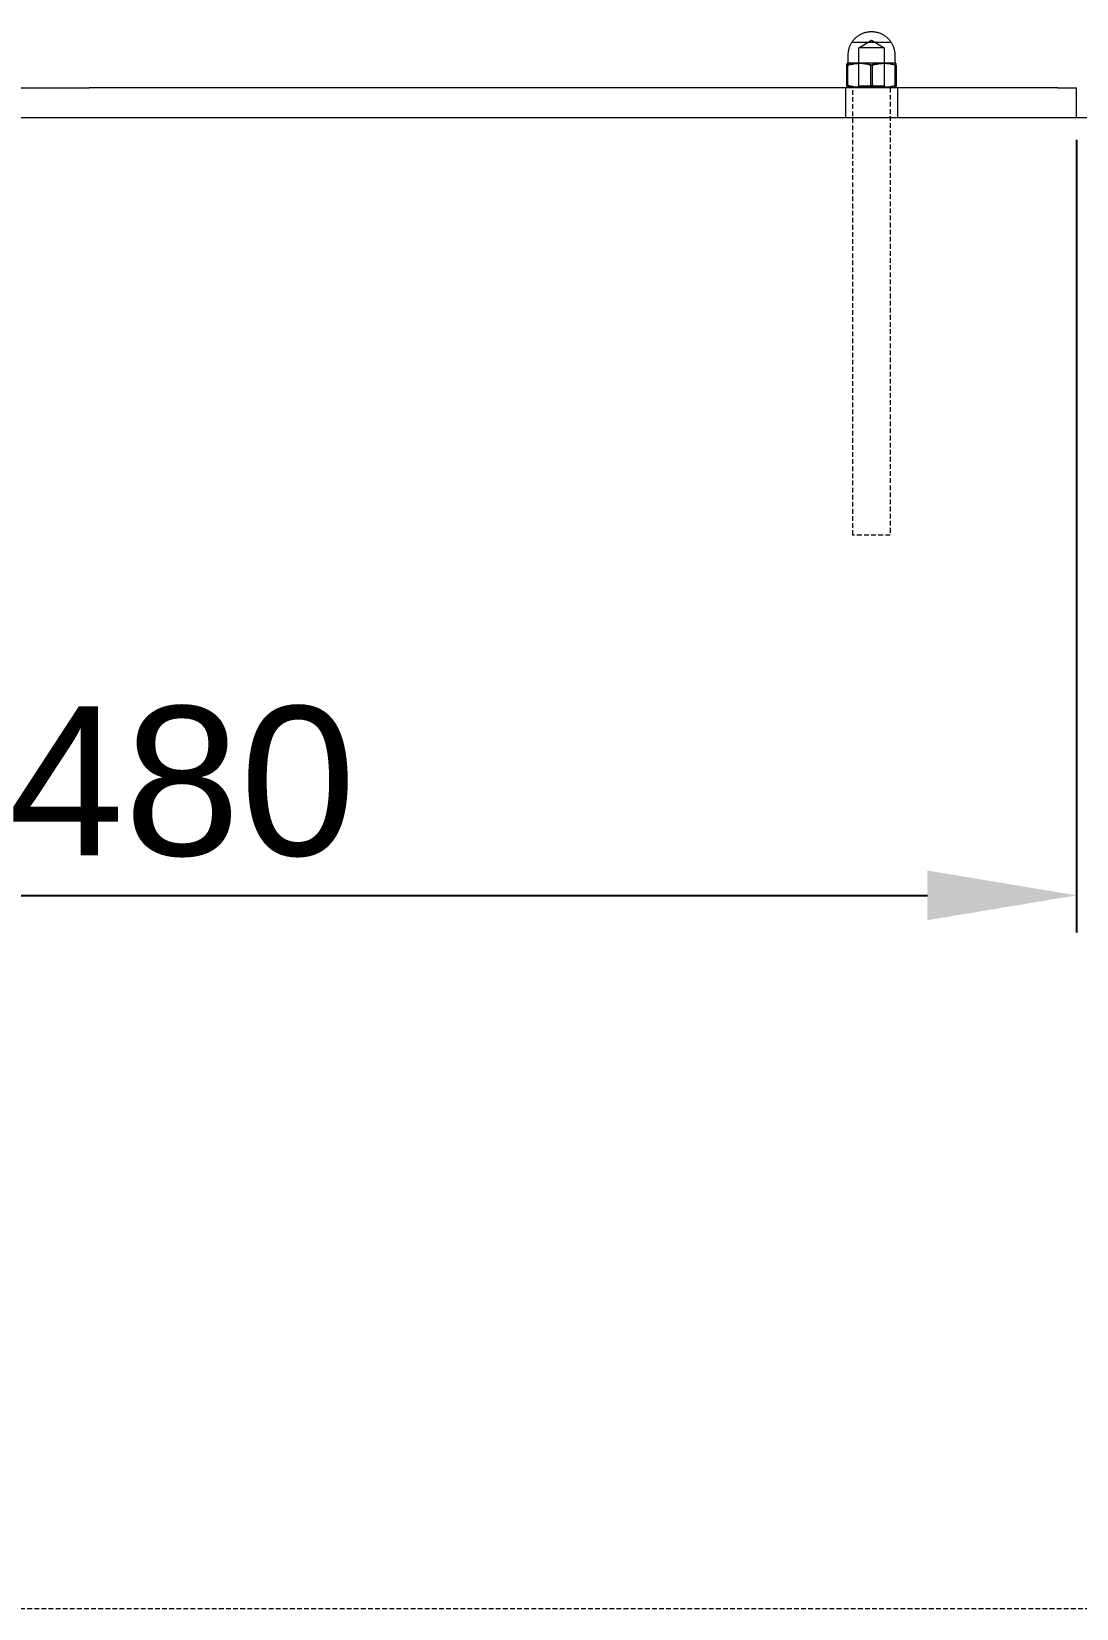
# Model space of a CAD drawing. Header units: millimetres. Extents: x -263 to 4879, y -277 to 2995.
# Drawn here: x 2588.1 to 2868.4, y 1544.4 to 1967.5 of the extents above; entities that cross this region are included whole.
import ezdxf

# ---------------------------------------------------------------- set-up
doc = ezdxf.new("R2010")
doc.units = ezdxf.units.MM
doc.linetypes.add('HIDDEN', pattern=[1.905, 1.27, -0.635])
for name, color, linetype, lineweight in [('ZANO_R', 7, 'Continuous', 0), ('ZANO_R_przerywana', 7, 'HIDDEN', 0), ('ZANO_W', 1, 'Continuous', 0)]:
    doc.layers.add(name, color=color, linetype=linetype, lineweight=lineweight)
doc.styles.add('Arial', font='arial.ttf')
doc.styles.get("Standard").update_dxf_attribs({"font": 'ARIALUNI.TTF'})
doc.dimstyles.new('pl i ang', dxfattribs={"dimtxt": 50, "dimasz": 50, "dimexe": 1.25, "dimexo": 0.625, "dimgap": 10, "dimtad": 1, "dimtoh": 1, "dimtxsty": 'Standard', "dimcen": 2.5, "dimclrd": 1, "dimclre": 1, "dimclrt": 1, "dimadec": 0, "dimazin": 0, "dimtfac": 1, "dimtmove": 0, "dimatfit": 3, "dimfxl": 1, "dimarcsym": 1})

# ---------------------------------------------------------------- blocks, each defined once
blk = doc.blocks.new('*D457')
at = {"layer": 'ZANO_W', "color": 1, "lineweight": -2}
for p, q in [((2388.51, 1938.38), (2388.51, 1725.7)), ((2868.44, 1938.38), (2868.44, 1725.7)), ((2428.51, 1735.7), (2828.44, 1735.7))]:
    blk.add_line(p, q, dxfattribs=at)
at = {"layer": 'ZANO_W', "color": 1}
for points in [[(2428.51, 1742.37), (2428.51, 1729.03), (2388.51, 1735.7)], [(2828.44, 1729.03), (2828.44, 1742.37), (2868.44, 1735.7)]]:
    blk.add_solid(points, dxfattribs=at)
at = {"layer": 'ZANO_W', "color": 1, "insert": (2628.47, 1766.12), "char_height": 40, "attachment_point": 5, "style": 'Arial'}
blk.add_mtext('480', dxfattribs=at)

msp = doc.modelspace()

# ---------------------------------------------------------------- linework, layer by layer
at = {"layer": 'ZANO_R'}
for p, q in [((2811.96, 1967.28), (2812.17, 1967.32)), ((2812.17, 1967.32), (2812.38, 1967.36)), ((2812.38, 1967.36), (2812.59, 1967.4)), ((2812.59, 1967.4), (2812.8, 1967.42)), ((2812.8, 1967.42), (2813.02, 1967.44)), ((2813.02, 1967.44), (2813.23, 1967.45)), ((2813.23, 1967.45), (2813.44, 1967.45)), ((2813.44, 1967.45), (2813.66, 1967.45)), ((2813.66, 1967.45), (2813.87, 1967.44)), ((2813.87, 1967.44), (2814.08, 1967.42)), ((2814.08, 1967.42), (2814.29, 1967.4)), ((2814.29, 1967.4), (2814.51, 1967.36)), ((2814.51, 1967.36), (2814.72, 1967.32)), ((2814.72, 1967.32), (2814.92, 1967.28)), ((2807.43, 1962.89), (2807.49, 1963.1)), ((2807.49, 1963.1), (2807.55, 1963.3)), ((2807.55, 1963.3), (2807.63, 1963.5)), ((2807.63, 1963.5), (2807.71, 1963.69)), ((2807.71, 1963.69), (2807.8, 1963.89)), ((2807.8, 1963.89), (2807.89, 1964.08)), ((2807.89, 1964.08), (2808, 1964.27)), ((2808, 1964.27), (2808.1, 1964.45)), ((2808.1, 1964.45), (2808.22, 1964.63)), ((2808.22, 1964.63), (2808.34, 1964.81)), ((2808.34, 1964.81), (2808.46, 1964.98)), ((2808.44, 1964.63), (2808.44, 1964.63)), ((2808.44, 1964.63), (2808.44, 1964.63)), ((2808.44, 1964.63), (2818.44, 1964.63)), ((2808.46, 1964.98), (2808.6, 1965.15)), ((2808.6, 1965.15), (2808.73, 1965.31)), ((2808.73, 1965.31), (2808.88, 1965.47)), ((2808.88, 1965.47), (2809.02, 1965.62)), ((2809.02, 1965.62), (2809.18, 1965.77)), ((2809.18, 1965.77), (2809.34, 1965.92)), ((2809.34, 1965.92), (2809.5, 1966.05)), ((2809.5, 1966.05), (2809.67, 1966.18)), ((2809.67, 1966.18), (2809.84, 1966.31)), ((2809.84, 1966.31), (2810.02, 1966.43)), ((2810.02, 1966.43), (2810.2, 1966.55)), ((2810.05, 1963.05), (2810.04, 1963.05)), ((2810.04, 1963.05), (2810.04, 1963.05)), ((2810.04, 1952.9), (2810.04, 1963.05)), ((2810.05, 1963.06), (2813.44, 1965.1)), ((2816.84, 1963.05), (2810.05, 1963.05)), ((2810.2, 1966.55), (2810.38, 1966.65)), ((2810.38, 1966.65), (2810.57, 1966.75)), ((2810.57, 1966.75), (2810.76, 1966.85)), ((2810.76, 1966.85), (2810.95, 1966.94)), ((2810.95, 1966.94), (2811.15, 1967.02)), ((2811.15, 1967.02), (2811.35, 1967.09)), ((2811.35, 1967.09), (2811.55, 1967.16)), ((2811.55, 1967.16), (2811.76, 1967.22)), ((2811.76, 1967.22), (2811.96, 1967.28)), ((2813.44, 1965.1), (2816.84, 1963.06)), ((2814.92, 1967.28), (2815.13, 1967.22)), ((2815.13, 1967.22), (2815.33, 1967.16)), ((2815.33, 1967.16), (2815.54, 1967.09)), ((2815.54, 1967.09), (2815.74, 1967.02)), ((2815.74, 1967.02), (2815.93, 1966.94)), ((2815.93, 1966.94), (2816.13, 1966.85)), ((2816.13, 1966.85), (2816.32, 1966.75)), ((2816.32, 1966.75), (2816.51, 1966.65)), ((2816.51, 1966.65), (2816.69, 1966.55)), ((2816.69, 1966.55), (2816.87, 1966.43)), ((2816.84, 1963.05), (2816.84, 1952.9)), ((2816.87, 1966.43), (2817.05, 1966.31)), ((2817.05, 1966.31), (2817.22, 1966.18)), ((2817.22, 1966.18), (2817.39, 1966.05)), ((2817.39, 1966.05), (2817.55, 1965.92)), ((2817.55, 1965.92), (2817.71, 1965.77)), ((2817.71, 1965.77), (2817.86, 1965.62)), ((2817.86, 1965.62), (2818.01, 1965.47)), ((2818.01, 1965.47), (2818.15, 1965.31)), ((2818.15, 1965.31), (2818.29, 1965.15)), ((2818.29, 1965.15), (2818.42, 1964.98)), ((2818.42, 1964.98), (2818.55, 1964.81)), ((2818.55, 1964.81), (2818.67, 1964.63)), ((2818.67, 1964.63), (2818.78, 1964.45)), ((2818.78, 1964.45), (2818.89, 1964.27)), ((2818.89, 1964.27), (2818.99, 1964.08)), ((2818.99, 1964.08), (2819.09, 1963.89)), ((2819.09, 1963.89), (2819.18, 1963.69)), ((2819.18, 1963.69), (2819.26, 1963.5)), ((2819.26, 1963.5), (2819.33, 1963.3)), ((2819.33, 1963.3), (2819.4, 1963.1)), ((2819.4, 1963.1), (2819.46, 1962.89)), ((2806.8, 1958.37), (2806.95, 1958.95)), ((2810.31, 1958.95), (2806.95, 1958.95)), ((2806.95, 1958.95), (2807.1, 1958.37)), ((2807.08, 1958.96), (2807.09, 1958.96)), ((2807.09, 1958.96), (2807.09, 1958.96)), ((2807.09, 1958.96), (2807.09, 1958.96)), ((2807.09, 1958.96), (2807.1, 1958.96)), ((2807.1, 1958.96), (2807.1, 1958.96)), ((2807.1, 1958.96), (2807.11, 1958.96)), ((2807.11, 1958.96), (2807.11, 1958.96)), ((2807.11, 1958.96), (2807.11, 1958.96)), ((2807.11, 1958.96), (2807.12, 1958.96)), ((2807.12, 1958.96), (2807.12, 1958.97)), ((2807.12, 1958.97), (2807.12, 1958.97)), ((2807.12, 1958.97), (2807.13, 1958.97)), ((2807.13, 1958.97), (2807.13, 1958.97)), ((2807.13, 1958.97), (2807.14, 1958.97)), ((2807.14, 1958.97), (2807.14, 1958.98)), ((2807.14, 1958.98), (2807.15, 1958.98)), ((2807.14, 1958.97), (2807.14, 1958.97)), ((2807.15, 1958.98), (2807.16, 1958.99)), ((2807.15, 1958.98), (2807.15, 1958.98)), ((2807.15, 1958.98), (2807.15, 1958.98)), ((2807.16, 1958.99), (2807.16, 1959)), ((2807.16, 1959), (2807.17, 1959)), ((2807.16, 1958.99), (2807.16, 1958.99)), ((2807.16, 1958.99), (2807.16, 1958.99)), ((2807.17, 1959), (2807.17, 1959.01)), ((2807.17, 1959.01), (2807.17, 1959.01)), ((2807.17, 1959.01), (2807.18, 1959.01)), ((2807.17, 1959), (2807.17, 1959)), ((2807.18, 1959.02), (2807.18, 1959.03)), ((2807.18, 1959.03), (2807.19, 1959.03)), ((2807.18, 1959.01), (2807.18, 1959.02)), ((2807.18, 1959.02), (2807.18, 1959.02)), ((2807.18, 1959.02), (2807.18, 1959.02)), ((2807.19, 1961.2), (2807.2, 1961.42)), ((2807.19, 1959.07), (2807.19, 1961.2)), ((2807.19, 1959.06), (2807.19, 1959.07)), ((2807.19, 1959.07), (2807.19, 1959.07)), ((2807.19, 1959.07), (2807.19, 1959.07)), ((2807.19, 1959.05), (2807.19, 1959.06)), ((2807.19, 1959.06), (2807.19, 1959.06)), ((2807.19, 1959.04), (2807.19, 1959.05)), ((2807.19, 1959.05), (2807.19, 1959.05)), ((2807.19, 1959.05), (2807.19, 1959.05)), ((2807.19, 1959.03), (2807.19, 1959.04)), ((2807.19, 1959.04), (2807.19, 1959.04)), ((2807.19, 1959.03), (2807.19, 1959.03)), ((2807.2, 1961.42), (2807.21, 1961.63)), ((2807.21, 1961.63), (2807.23, 1961.84)), ((2807.23, 1961.84), (2807.25, 1962.06)), ((2807.25, 1962.06), (2807.28, 1962.27)), ((2807.28, 1962.27), (2807.32, 1962.48)), ((2807.32, 1962.48), (2807.37, 1962.68)), ((2807.37, 1962.68), (2807.43, 1962.89)), ((2808.63, 1958.84), (2808.32, 1958.79)), ((2808.94, 1958.89), (2808.63, 1958.84)), ((2808.74, 1958.8), (2809.07, 1958.85)), ((2809.26, 1958.92), (2808.94, 1958.89)), ((2809.07, 1958.85), (2809.41, 1958.89)), ((2809.57, 1958.94), (2809.26, 1958.92)), ((2809.41, 1958.89), (2809.74, 1958.92)), ((2809.89, 1958.95), (2809.57, 1958.94)), ((2809.74, 1958.92), (2810.08, 1958.94)), ((2809.88, 1958.95), (2809.77, 1958.95)), ((2810.17, 1958.95), (2810.06, 1958.95)), ((2810.08, 1958.94), (2810.42, 1958.95)), ((2810.54, 1958.93), (2810.21, 1958.95)), ((2810.21, 1958.95), (2810.29, 1958.95)), ((2810.42, 1958.95), (2810.76, 1958.94)), ((2816.82, 1958.95), (2810.51, 1958.95)), ((2810.87, 1958.9), (2810.54, 1958.93)), ((2810.58, 1958.95), (2810.63, 1958.95)), ((2810.76, 1958.94), (2811.1, 1958.92)), ((2811.2, 1958.86), (2810.87, 1958.9)), ((2811.1, 1958.92), (2811.43, 1958.89)), ((2811.53, 1958.8), (2811.2, 1958.86)), ((2811.43, 1958.89), (2811.77, 1958.85)), ((2811.77, 1958.85), (2812.11, 1958.8)), ((2815.24, 1958.87), (2814.88, 1958.81)), ((2815.59, 1958.91), (2815.24, 1958.87)), ((2815.31, 1958.8), (2815.62, 1958.85)), ((2815.95, 1958.94), (2815.59, 1958.91)), ((2815.62, 1958.85), (2815.95, 1958.89)), ((2816.31, 1958.95), (2815.95, 1958.94)), ((2815.95, 1958.89), (2816.27, 1958.92)), ((2816.27, 1958.92), (2816.59, 1958.94)), ((2816.59, 1958.94), (2816.92, 1958.95)), ((2816.68, 1958.95), (2816.59, 1958.95)), ((2817.06, 1958.93), (2816.71, 1958.95)), ((2816.92, 1958.95), (2817.24, 1958.94)), ((2819.17, 1958.95), (2817.01, 1958.95)), ((2817.41, 1958.9), (2817.06, 1958.93)), ((2817.24, 1958.94), (2817.56, 1958.92)), ((2817.76, 1958.86), (2817.41, 1958.9)), ((2817.56, 1958.92), (2817.89, 1958.89)), ((2818.1, 1958.81), (2817.76, 1958.86)), ((2817.89, 1958.89), (2818.21, 1958.85)), ((2818.21, 1958.85), (2818.53, 1958.8)), ((2819.76, 1958.95), (2819.17, 1958.95)), ((2819.46, 1962.89), (2819.52, 1962.68)), ((2819.52, 1962.68), (2819.56, 1962.48)), ((2819.56, 1962.48), (2819.6, 1962.27)), ((2819.6, 1962.27), (2819.64, 1962.06)), ((2819.64, 1962.06), (2819.66, 1961.84)), ((2819.66, 1961.84), (2819.68, 1961.63)), ((2819.68, 1961.63), (2819.69, 1961.42)), ((2819.69, 1961.42), (2819.69, 1961.2)), ((2819.69, 1961.2), (2819.69, 1959.07)), ((2819.69, 1959.07), (2819.69, 1959.07)), ((2819.69, 1959.07), (2819.69, 1959.07)), ((2819.69, 1959.07), (2819.69, 1959.06)), ((2819.69, 1959.06), (2819.69, 1959.06)), ((2819.69, 1959.06), (2819.7, 1959.05)), ((2819.7, 1959.05), (2819.7, 1959.05)), ((2819.7, 1959.05), (2819.7, 1959.05)), ((2819.7, 1959.05), (2819.7, 1959.04)), ((2819.7, 1959.04), (2819.7, 1959.04)), ((2819.7, 1959.04), (2819.7, 1959.03)), ((2819.7, 1959.03), (2819.7, 1959.03)), ((2819.7, 1959.03), (2819.7, 1959.03)), ((2819.7, 1959.03), (2819.71, 1959.02)), ((2819.71, 1959.02), (2819.71, 1959.02)), ((2819.71, 1959.02), (2819.71, 1959.02)), ((2819.71, 1959.02), (2819.71, 1959.01)), ((2819.71, 1959.01), (2819.71, 1959.01)), ((2819.71, 1959.01), (2819.72, 1959.01)), ((2819.72, 1959.01), (2819.72, 1959)), ((2819.72, 1959), (2819.72, 1959)), ((2819.72, 1959), (2819.72, 1959)), ((2819.72, 1959), (2819.73, 1958.99)), ((2819.73, 1958.99), (2819.73, 1958.99)), ((2819.73, 1958.99), (2819.73, 1958.99)), ((2819.73, 1958.99), (2819.73, 1958.98)), ((2819.73, 1958.98), (2819.74, 1958.98)), ((2819.74, 1958.98), (2819.74, 1958.98)), ((2819.74, 1958.98), (2819.74, 1958.98)), ((2819.74, 1958.98), (2819.75, 1958.97)), ((2819.75, 1958.97), (2819.75, 1958.97)), ((2819.75, 1958.97), (2819.75, 1958.97)), ((2819.75, 1958.97), (2819.76, 1958.97)), ((2819.76, 1958.97), (2819.76, 1958.97)), ((2819.76, 1958.97), (2819.77, 1958.97)), ((2819.9, 1958.95), (2819.76, 1958.95)), ((2819.77, 1958.97), (2819.77, 1958.96)), ((2819.77, 1958.96), (2819.77, 1958.96)), ((2819.77, 1958.96), (2819.78, 1958.96)), ((2819.78, 1958.96), (2819.78, 1958.96)), ((2819.78, 1958.96), (2819.79, 1958.96)), ((2819.78, 1958.96), (2819.8, 1958.96)), ((2819.79, 1958.96), (2819.79, 1958.96)), ((2819.79, 1958.96), (2819.79, 1958.96)), ((2819.79, 1958.96), (2819.8, 1958.96)), ((2819.93, 1958.95), (2819.79, 1958.37)), ((2819.8, 1958.96), (2819.8, 1958.96)), ((2819.93, 1958.95), (2819.9, 1958.95)), ((2819.94, 1958.95), (2819.93, 1958.95)), ((2819.94, 1958.95), (2819.94, 1958.95)), ((2819.94, 1958.95), (2819.94, 1958.95)), ((2819.94, 1958.95), (2819.94, 1958.95)), ((2819.94, 1958.95), (2819.94, 1958.95)), ((2819.94, 1958.95), (2819.95, 1958.95)), ((2820.09, 1958.37), (2819.95, 1958.95)), ((2807.1, 1958.48), (2806.8, 1958.37)), ((2806.8, 1953.04), (2806.8, 1958.37)), ((2807.4, 1958.57), (2807.1, 1958.48)), ((2807.1, 1958.37), (2807.42, 1958.48)), ((2807.1, 1953.04), (2807.1, 1958.37)), ((2807.7, 1958.65), (2807.4, 1958.57)), ((2807.42, 1958.48), (2807.75, 1958.57)), ((2808.01, 1958.73), (2807.7, 1958.65)), ((2807.75, 1958.57), (2808.07, 1958.66)), ((2808.32, 1958.79), (2808.01, 1958.73)), ((2808.07, 1958.66), (2808.4, 1958.73)), ((2808.4, 1958.73), (2808.74, 1958.8)), ((2811.86, 1958.74), (2811.53, 1958.8)), ((2812.19, 1958.67), (2811.86, 1958.74)), ((2812.11, 1958.8), (2812.44, 1958.73)), ((2812.51, 1958.58), (2812.19, 1958.67)), ((2812.44, 1958.73), (2812.77, 1958.66)), ((2812.83, 1958.48), (2812.51, 1958.58)), ((2812.77, 1958.66), (2813.1, 1958.57)), ((2813.14, 1958.37), (2812.83, 1958.48)), ((2813.1, 1958.57), (2813.42, 1958.48)), ((2813.49, 1958.49), (2813.14, 1958.37)), ((2813.14, 1958.37), (2813.14, 1953.04)), ((2813.42, 1958.48), (2813.74, 1958.37)), ((2813.83, 1958.59), (2813.49, 1958.49)), ((2813.74, 1958.37), (2814.05, 1958.48)), ((2813.74, 1953.04), (2813.74, 1958.37)), ((2814.18, 1958.67), (2813.83, 1958.59)), ((2814.05, 1958.48), (2814.36, 1958.57)), ((2814.53, 1958.75), (2814.18, 1958.67)), ((2814.36, 1958.57), (2814.67, 1958.66)), ((2814.88, 1958.81), (2814.53, 1958.75)), ((2814.67, 1958.66), (2814.99, 1958.73)), ((2814.99, 1958.73), (2815.31, 1958.8)), ((2818.44, 1958.74), (2818.1, 1958.81)), ((2818.78, 1958.67), (2818.44, 1958.74)), ((2818.53, 1958.8), (2818.84, 1958.73)), ((2819.12, 1958.58), (2818.78, 1958.67)), ((2818.84, 1958.73), (2819.16, 1958.66)), ((2819.46, 1958.48), (2819.12, 1958.58)), ((2819.16, 1958.66), (2819.47, 1958.57)), ((2819.79, 1958.37), (2819.46, 1958.48)), ((2819.47, 1958.57), (2819.78, 1958.48)), ((2819.78, 1958.48), (2820.09, 1958.37)), ((2819.79, 1953.04), (2819.79, 1958.37)), ((2820.09, 1958.37), (2820.09, 1953.04)), ((2578.5, 1952.38), (2603.56, 1952.38)), ((2607.89, 1952.38), (2603.56, 1952.38)), ((2603.56, 1952.38), (2603.56, 1952.38)), ((2863.44, 1952.38), (2607.89, 1952.38)), ((2806.44, 1952.38), (2806.44, 1944.38)), ((2806.95, 1952.45), (2806.8, 1953.04)), ((2806.8, 1953.04), (2807.09, 1952.93)), ((2807.1, 1953.04), (2806.95, 1952.45)), ((2806.96, 1952.46), (2806.95, 1952.46)), ((2809.94, 1952.45), (2806.95, 1952.45)), ((2807.09, 1952.93), (2807.39, 1952.84)), ((2807.42, 1952.93), (2807.1, 1953.04)), ((2807.39, 1952.84), (2807.69, 1952.76)), ((2807.75, 1952.83), (2807.42, 1952.93)), ((2807.69, 1952.76), (2807.99, 1952.69)), ((2808.07, 1952.75), (2807.75, 1952.83)), ((2807.99, 1952.69), (2808.29, 1952.63)), ((2808.4, 1952.68), (2808.07, 1952.75)), ((2808.29, 1952.63), (2808.6, 1952.57)), ((2808.74, 1952.61), (2808.4, 1952.68)), ((2808.6, 1952.57), (2808.9, 1952.53)), ((2809.07, 1952.56), (2808.74, 1952.61)), ((2808.9, 1952.53), (2809.21, 1952.5)), ((2809.41, 1952.52), (2809.07, 1952.56)), ((2809.21, 1952.5), (2809.52, 1952.47)), ((2809.74, 1952.49), (2809.41, 1952.52)), ((2809.44, 1952.48), (2809.44, 1952.48)), ((2809.44, 1952.48), (2809.44, 1952.48)), ((2809.44, 1952.48), (2809.44, 1952.48)), ((2809.44, 1952.48), (2809.44, 1952.48)), ((2809.44, 1952.48), (2809.44, 1952.48)), ((2809.44, 1952.48), (2809.44, 1952.48)), ((2809.44, 1952.48), (2809.45, 1952.48)), ((2809.44, 1952.45), (2809.44, 1952.48)), ((2809.44, 1952.48), (2809.44, 1952.48)), ((2809.45, 1952.48), (2810.04, 1952.9)), ((2809.45, 1952.48), (2817.44, 1952.48)), ((2809.52, 1952.47), (2809.83, 1952.46)), ((2809.74, 1952.48), (2809.58, 1952.5)), ((2810.08, 1952.46), (2809.74, 1952.49)), ((2809.77, 1952.46), (2809.82, 1952.46)), ((2809.79, 1952.48), (2809.78, 1952.48)), ((2810.19, 1952.45), (2809.94, 1952.45)), ((2810.04, 1952.9), (2810.04, 1952.9)), ((2810.04, 1952.9), (2810.04, 1952.9)), ((2810.04, 1952.9), (2810.04, 1952.9)), ((2810.04, 1952.9), (2810.04, 1952.9)), ((2810.04, 1952.9), (2810.04, 1952.9)), ((2810.04, 1952.9), (2810.04, 1952.9)), ((2810.04, 1952.9), (2810.05, 1952.9)), ((2810.05, 1952.9), (2816.84, 1952.9)), ((2810.07, 1952.46), (2810.17, 1952.46)), ((2810.42, 1952.45), (2810.08, 1952.46)), ((2810.31, 1952.45), (2810.19, 1952.45)), ((2810.21, 1952.46), (2810.54, 1952.48)), ((2810.3, 1952.46), (2810.21, 1952.46)), ((2810.76, 1952.46), (2810.42, 1952.45)), ((2810.54, 1952.48), (2810.87, 1952.51)), ((2816.82, 1952.45), (2810.58, 1952.45)), ((2811.1, 1952.49), (2810.76, 1952.46)), ((2810.87, 1952.51), (2811.21, 1952.55)), ((2811.43, 1952.52), (2811.1, 1952.49)), ((2811.21, 1952.55), (2811.53, 1952.61)), ((2811.77, 1952.56), (2811.43, 1952.52)), ((2811.53, 1952.61), (2811.86, 1952.67)), ((2812.11, 1952.61), (2811.77, 1952.56)), ((2811.86, 1952.67), (2812.19, 1952.74)), ((2812.44, 1952.68), (2812.11, 1952.61)), ((2812.19, 1952.74), (2812.51, 1952.83)), ((2812.77, 1952.75), (2812.44, 1952.68)), ((2812.51, 1952.83), (2812.83, 1952.93)), ((2813.1, 1952.83), (2812.77, 1952.75)), ((2812.83, 1952.93), (2813.14, 1953.04)), ((2813.42, 1952.93), (2813.1, 1952.83)), ((2813.14, 1953.04), (2813.49, 1952.92)), ((2813.74, 1953.04), (2813.42, 1952.93)), ((2813.49, 1952.92), (2813.83, 1952.82)), ((2814.05, 1952.93), (2813.74, 1953.04)), ((2813.83, 1952.82), (2814.18, 1952.74)), ((2814.36, 1952.84), (2814.05, 1952.93)), ((2814.18, 1952.74), (2814.53, 1952.66)), ((2814.67, 1952.75), (2814.36, 1952.84)), ((2814.53, 1952.66), (2814.88, 1952.6)), ((2814.99, 1952.68), (2814.67, 1952.75)), ((2814.88, 1952.6), (2815.24, 1952.54)), ((2815.31, 1952.61), (2814.99, 1952.68)), ((2815.24, 1952.54), (2815.59, 1952.5)), ((2815.62, 1952.56), (2815.31, 1952.61)), ((2815.59, 1952.5), (2815.95, 1952.47)), ((2815.95, 1952.52), (2815.62, 1952.56)), ((2816.27, 1952.49), (2815.95, 1952.52)), ((2815.95, 1952.47), (2816.31, 1952.46)), ((2816.25, 1952.46), (2816.31, 1952.46)), ((2816.59, 1952.46), (2816.27, 1952.49)), ((2816.58, 1952.46), (2816.68, 1952.46)), ((2816.92, 1952.45), (2816.59, 1952.46)), ((2816.71, 1952.46), (2816.91, 1952.47)), ((2816.82, 1952.46), (2816.71, 1952.46)), ((2816.84, 1952.9), (2817.44, 1952.48)), ((2816.91, 1952.47), (2817.11, 1952.48)), ((2817.24, 1952.46), (2816.92, 1952.45)), ((2819.08, 1952.45), (2817.07, 1952.45)), ((2817.15, 1952.48), (2817.53, 1952.52)), ((2817.56, 1952.49), (2817.24, 1952.46)), ((2817.44, 1952.48), (2817.44, 1952.45)), ((2817.53, 1952.52), (2817.91, 1952.57)), ((2817.89, 1952.52), (2817.56, 1952.49)), ((2818.21, 1952.56), (2817.89, 1952.52)), ((2817.91, 1952.57), (2818.3, 1952.64)), ((2818.53, 1952.61), (2818.21, 1952.56)), ((2818.3, 1952.64), (2818.67, 1952.72)), ((2818.84, 1952.68), (2818.53, 1952.61)), ((2818.67, 1952.72), (2819.05, 1952.81)), ((2819.16, 1952.75), (2818.84, 1952.68)), ((2819.05, 1952.81), (2819.42, 1952.92)), ((2819.08, 1952.45), (2819.51, 1952.45)), ((2819.47, 1952.84), (2819.16, 1952.75)), ((2819.42, 1952.92), (2819.79, 1953.04)), ((2819.78, 1952.93), (2819.47, 1952.84)), ((2819.84, 1952.45), (2819.51, 1952.45)), ((2820.09, 1953.04), (2819.78, 1952.93)), ((2819.93, 1952.46), (2819.79, 1953.04)), ((2819.92, 1952.45), (2819.84, 1952.45)), ((2819.94, 1952.45), (2819.92, 1952.45)), ((2819.95, 1952.46), (2819.94, 1952.45)), ((2819.94, 1952.45), (2819.94, 1952.45)), ((2819.94, 1952.45), (2819.94, 1952.45)), ((2819.94, 1952.45), (2819.94, 1952.45)), ((2819.94, 1952.45), (2819.94, 1952.45)), ((2819.94, 1952.45), (2819.94, 1952.45)), ((2819.94, 1952.45), (2819.94, 1952.45)), ((2820.09, 1953.04), (2819.95, 1952.46)), ((2820.44, 1952.38), (2820.44, 1944.38)), ((2863.44, 1952.38), (2868.44, 1952.38)), ((2868.44, 1944.38), (2868.44, 1952.38)), ((50.29, 1944.38), (3189.17, 1944.38)), ((2327.84, 1944.38), (2927.84, 1944.38))]:
    msp.add_line(p, q, dxfattribs=at)
at = {"layer": 'ZANO_R_przerywana'}
for p, q in [((2808.44, 1832.38), (2808.44, 1952.38)), ((2818.44, 1952.38), (2818.44, 1832.38)), ((2818.44, 1832.38), (2808.44, 1832.38)), ((2327.84, 1544.38), (2927.84, 1544.38))]:
    msp.add_line(p, q, dxfattribs=at)

# ---------------------------------------------------------------- dimensions: what is measured, and where the dimension line sits
at = {"layer": 'ZANO_W'}
dim = msp.add_linear_dim(base=(2868.44, 1735.7), p1=(2388.51, 1948.38), p2=(2868.44, 1948.38), dimstyle='pl i ang', override={"dimtxt": 40, "dimasz": 40, "dimexe": 10, "dimexo": 10, "dimtoh": 0, "dimdec": 0, "dimtxsty": 'Arial', "dimtdec": 0, "dimtmove": 1}, dxfattribs=at)
dim.commit()
dim.dimension.update_dxf_attribs({"geometry": '*D457', "text_midpoint": (2628.47, 1766.12)})

doc.saveas('drawing.dxf')
